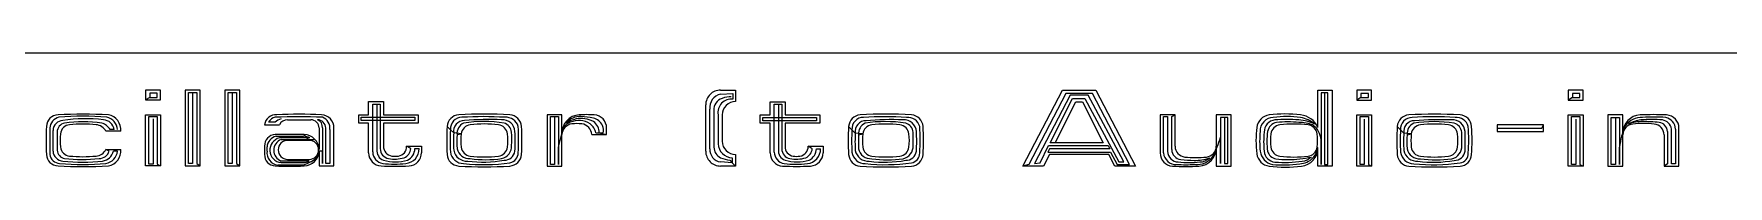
# Model space of a CAD drawing. Header units: millimetres. Extents: x 0 to 494, y 0 to 44.
# Drawn here: x 185.1 to 246.7, y 39.4 to 43.6 of the extents above; entities that cross this region are included whole.
import ezdxf

# ---------------------------------------------------------------- set-up
doc = ezdxf.new("R2010")
doc.units = ezdxf.units.MM
doc.layers.add('Contour', color=7, linetype='CONTINUOUS')
doc.layers.add('Engraving', color=7, linetype='CONTINUOUS')

msp = doc.modelspace()

# ---------------------------------------------------------------- linework, layer by layer
at = {"layer": 'Contour', "color": 7, "linetype": 'CONTINUOUS'}
msp.add_line((1.27, 43.6), (481.73, 43.6), dxfattribs=at)
at = {"layer": 'Engraving', "color": 7, "linetype": 'CONTINUOUS'}
for p, q in [((189.69308, 42.247), (189.15249, 42.247)), ((189.15249, 42.247), (189.15249, 41.88661)), ((189.30265, 41.97671), (189.15249, 41.88661)), ((189.15249, 41.88661), (189.69308, 41.88661)), ((189.57295, 42.12687), (189.30265, 42.12687)), ((189.30265, 42.12687), (189.30265, 41.97671)), ((189.30265, 41.97671), (189.57295, 41.97671)), ((189.57295, 41.97671), (189.57295, 42.12687)), ((189.69308, 41.88661), (189.69308, 42.247)), ((191.13408, 42.247), (190.59349, 42.247)), ((190.59349, 42.247), (190.59349, 39.484)), ((190.71362, 39.5741), (190.71362, 42.1569)), ((190.71362, 42.1569), (191.01395, 42.1569)), ((190.86378, 42.1569), (190.86378, 39.5741)), ((191.01395, 42.1569), (191.01395, 39.5741)), ((191.13408, 39.484), (191.13408, 42.247)), ((192.57508, 42.247), (192.03449, 42.247)), ((192.03449, 42.247), (192.03449, 39.484)), ((192.15462, 39.5741), (192.15462, 42.1569)), ((192.15462, 42.1569), (192.45495, 42.1569)), ((192.30478, 42.1569), (192.30478, 39.5741)), ((192.45495, 42.1569), (192.45495, 39.5741)), ((192.57508, 39.484), (192.57508, 42.247)), ((210.05008, 42.244), (210.59066, 42.244)), ((210.05008, 42.09384), (210.50057, 42.12387)), ((210.50057, 42.12387), (210.50057, 41.91364)), ((210.59066, 42.244), (210.59066, 41.82354)), ((221.03949, 39.479), (222.48105, 42.242)), ((222.60118, 42.12187), (221.24972, 39.53907)), ((222.75135, 42.0618), (221.45995, 39.5691)), ((222.03057, 40.31991), (222.84145, 41.94167)), ((222.48105, 42.242), (223.68236, 42.242)), ((223.56223, 42.12187), (222.60118, 42.12187)), ((223.41207, 42.0618), (222.75135, 42.0618)), ((222.84145, 41.94167), (223.29193, 41.94167)), ((223.29193, 41.94167), (224.52327, 39.62916)), ((224.70347, 39.62916), (223.41207, 42.0618)), ((224.9137, 39.53907), (223.56223, 42.12187)), ((223.68236, 42.242), (225.12392, 39.479)), ((231.75993, 40.88853), (231.75993, 42.24)), ((231.75993, 42.24), (232.27049, 42.24)), ((232.12033, 42.1499), (231.88007, 42.1499)), ((231.88007, 42.1499), (231.88007, 39.53707)), ((232.0002, 42.11987), (232.0002, 39.53707)), ((232.12033, 39.53707), (232.12033, 42.1499)), ((232.27049, 42.24), (232.27049, 39.477)), ((233.71108, 42.24), (233.17049, 42.24)), ((233.17049, 42.24), (233.17049, 41.87961)), ((233.32065, 41.96971), (233.17049, 41.87961)), ((233.17049, 41.87961), (233.71108, 41.87961)), ((233.59095, 42.11987), (233.32065, 42.11987)), ((233.32065, 42.11987), (233.32065, 41.96971)), ((233.32065, 41.96971), (233.59095, 41.96971)), ((233.59095, 41.96971), (233.59095, 42.11987)), ((233.71108, 41.87961), (233.71108, 42.24)), ((241.39708, 42.24), (240.85649, 42.24)), ((240.85649, 42.24), (240.85649, 41.87961)), ((241.00665, 41.96971), (240.85649, 41.87961)), ((240.85649, 41.87961), (241.39708, 41.87961)), ((241.27695, 42.11987), (241.00665, 42.11987)), ((241.00665, 42.11987), (241.00665, 41.96971)), ((241.00665, 41.96971), (241.27695, 41.96971)), ((241.27695, 41.96971), (241.27695, 42.11987)), ((241.39708, 41.87961), (241.39708, 42.24)), ((189.15249, 39.484), (189.15249, 41.34602)), ((189.15249, 41.34602), (189.69308, 41.34602)), ((189.27262, 39.54407), (189.27262, 41.28596)), ((189.27262, 41.28596), (189.57295, 41.28596)), ((189.57295, 41.28596), (189.57295, 39.54407)), ((189.69308, 41.34602), (189.69308, 39.484)), ((196.89849, 41.0447), (196.89849, 41.34502)), ((196.89849, 41.34502), (197.25888, 41.34502)), ((196.98859, 41.13479), (196.98859, 41.25492)), ((196.98859, 41.25492), (198.94071, 41.25492)), ((197.25888, 41.34502), (197.25888, 41.82554)), ((197.25888, 41.82554), (197.79947, 41.82554)), ((197.40904, 39.99355), (197.40904, 41.73545)), ((197.40904, 41.73545), (197.67934, 41.73545)), ((197.55921, 41.73545), (197.55921, 40.08365)), ((197.67934, 41.73545), (197.67934, 41.13479)), ((197.79947, 41.82554), (197.79947, 41.34502)), ((197.79947, 41.34502), (199.06084, 41.34502)), ((198.94071, 41.25492), (198.94071, 41.13479)), ((199.06084, 41.34502), (199.06084, 41.0447)), ((204.28508, 41.34402), (203.74449, 41.34402)), ((203.74449, 41.34402), (203.74449, 39.482)), ((203.86462, 39.54207), (203.86462, 41.28396)), ((203.86462, 41.28396), (204.16495, 41.28396)), ((204.01478, 41.28396), (204.01478, 39.54207)), ((204.16495, 41.28396), (204.16495, 39.54207)), ((204.28508, 40.65327), (204.28508, 41.34402)), ((209.50949, 40.02159), (209.50949, 41.70341)), ((209.65965, 40.11168), (209.65965, 41.55325)), ((209.80982, 41.49318), (209.80982, 40.17175)), ((209.95998, 41.34302), (209.95998, 40.29188)), ((210.11014, 41.34302), (210.11014, 40.38198)), ((211.49149, 41.0417), (211.49149, 41.34202)), ((211.49149, 41.34202), (211.85188, 41.34202)), ((211.85188, 41.34202), (211.85188, 41.82254)), ((211.85188, 41.82254), (212.39247, 41.82254)), ((212.00204, 39.99055), (212.00204, 41.73245)), ((212.00204, 41.73245), (212.27234, 41.73245)), ((212.15221, 41.73245), (212.15221, 40.08065)), ((212.27234, 41.73245), (212.27234, 41.13179)), ((212.39247, 41.82254), (212.39247, 41.34202)), ((212.39247, 41.34202), (213.65384, 41.34202)), ((213.65384, 41.34202), (213.65384, 41.0417)), ((222.21076, 40.31991), (222.96158, 41.82154)), ((222.96158, 41.82154), (223.20184, 41.82154)), ((223.20184, 41.82154), (223.95265, 40.31991)), ((226.56508, 41.34002), (226.02449, 41.34002)), ((226.02449, 41.34002), (226.02449, 39.95852)), ((226.14462, 39.95852), (226.14462, 41.27996)), ((226.14462, 41.27996), (226.29478, 41.27996)), ((226.29478, 41.27996), (226.29478, 40.01859)), ((226.44495, 41.27996), (226.56508, 41.34002)), ((226.44495, 40.07865), (226.44495, 41.27996)), ((226.56508, 40.19878), (226.56508, 41.34002)), ((228.60729, 41.34002), (228.06671, 41.34002)), ((228.06671, 41.34002), (228.06671, 40.19878)), ((228.60729, 39.478), (228.60729, 41.34002)), ((233.17049, 39.477), (233.17049, 41.33902)), ((233.17049, 41.33902), (233.71108, 41.33902)), ((233.29062, 39.53707), (233.29062, 41.27896)), ((233.29062, 41.27896), (233.59095, 41.27896)), ((233.59095, 41.27896), (233.59095, 39.53707)), ((233.71108, 41.33902), (233.71108, 39.477)), ((240.85649, 39.477), (240.85649, 41.33902)), ((240.85649, 41.33902), (241.39708, 41.33902)), ((240.97662, 39.53707), (240.97662, 41.27896)), ((240.97662, 41.27896), (241.27695, 41.27896)), ((241.27695, 41.27896), (241.27695, 39.53707)), ((241.39708, 41.33902), (241.39708, 39.477)), ((242.83808, 41.33902), (242.29749, 41.33902)), ((242.29749, 41.33902), (242.29749, 39.477)), ((242.83808, 40.6783), (242.83808, 41.33902)), ((185.66962, 40.8655), (185.66962, 39.90446)), ((185.78975, 40.02459), (185.78975, 40.7754)), ((185.93991, 40.71534), (185.93991, 40.05462)), ((188.25242, 40.74537), (187.71184, 40.74537)), ((188.01216, 40.80543), (187.862, 40.80543)), ((189.42278, 41.19586), (189.42278, 39.54407)), ((193.47549, 40.98563), (194.01608, 40.98563)), ((193.86591, 41.07573), (193.62565, 41.07573)), ((194.3164, 41.16583), (195.15732, 41.16583)), ((195.45764, 40.8655), (195.45764, 40.08465)), ((195.57777, 40.8655), (195.57777, 39.5741)), ((195.6979, 39.5741), (195.6979, 40.8655)), ((195.84807, 40.80543), (195.84807, 39.5741)), ((195.99823, 39.484), (195.99823, 40.8655)), ((197.25888, 41.0447), (196.89849, 41.0447)), ((197.67934, 41.13479), (196.98859, 41.13479)), ((197.25888, 39.96352), (197.25888, 41.0447)), ((198.94071, 41.13479), (197.67934, 41.13479)), ((197.67934, 41.13479), (197.67934, 40.11368)), ((199.06084, 41.0447), (197.79947, 41.0447)), ((197.79947, 41.0447), (197.79947, 40.20378)), ((200.23165, 40.80343), (200.11152, 40.92357)), ((200.35178, 40.6833), (200.23165, 40.80343)), ((200.62208, 40.65327), (200.35178, 40.6833)), ((200.47191, 40.62324), (200.62208, 40.65327)), ((204.16495, 40.17275), (204.31511, 40.80343)), ((205.51641, 40.6833), (205.78671, 40.6833)), ((205.63654, 40.6833), (205.90684, 40.62324)), ((205.90684, 40.62324), (205.90684, 40.8635)), ((211.85188, 41.0417), (211.49149, 41.0417)), ((211.58159, 41.13179), (211.58159, 41.25192)), ((211.58159, 41.25192), (213.53371, 41.25192)), ((212.27234, 41.13179), (211.58159, 41.13179)), ((211.85188, 39.96052), (211.85188, 41.0417)), ((213.53371, 41.13179), (212.27234, 41.13179)), ((212.27234, 41.13179), (212.27234, 40.11068)), ((213.65384, 41.0417), (212.39247, 41.0417)), ((212.39247, 41.0417), (212.39247, 40.20078)), ((213.53371, 41.25192), (213.53371, 41.13179)), ((214.82465, 40.80043), (214.70452, 40.92057)), ((214.94478, 40.6803), (214.82465, 40.80043)), ((215.21508, 40.65027), (214.94478, 40.6803)), ((215.06491, 40.62024), (215.21508, 40.65027)), ((228.48716, 41.24992), (228.21687, 41.24992)), ((228.21687, 41.24992), (228.21687, 39.5681)), ((228.36703, 41.21989), (228.36703, 39.5681)), ((228.48716, 39.5681), (228.48716, 41.24992)), ((233.44078, 41.18886), (233.44078, 39.53707)), ((234.76165, 40.79843), (234.64152, 40.91857)), ((234.88178, 40.6783), (234.76165, 40.79843)), ((235.15208, 40.64827), (234.88178, 40.6783)), ((235.00191, 40.61824), (235.15208, 40.64827)), ((239.95632, 40.97863), (238.27449, 40.97863)), ((238.27449, 40.97863), (238.27449, 40.73837)), ((238.27449, 40.73837), (239.95632, 40.73837)), ((238.30452, 40.8585), (239.89625, 40.8585)), ((239.89625, 40.8585), (239.95632, 40.97863)), ((239.95632, 40.73837), (239.95632, 40.97863)), ((241.12678, 41.18886), (241.12678, 39.53707)), ((242.41762, 39.53707), (242.41762, 41.24892)), ((242.41762, 41.24892), (242.71795, 41.24892)), ((242.56778, 41.24892), (242.56778, 39.53707)), ((242.71795, 41.24892), (242.71795, 39.53707)), ((244.45984, 40.73837), (244.45984, 39.5671)), ((244.61, 39.5671), (244.61, 40.82847)), ((244.76016, 40.82847), (244.76016, 39.5671)), ((244.88029, 39.477), (244.88029, 40.8585)), ((187.83197, 40.02459), (187.71184, 40.08465)), ((187.71184, 40.08465), (188.25242, 40.08465)), ((188.13229, 40.02459), (187.98213, 40.02459)), ((193.47549, 40.20478), (193.47549, 39.90446)), ((193.56559, 40.02459), (193.56559, 40.17475)), ((193.89595, 40.56517), (194.88702, 40.56517)), ((194.97712, 40.50511), (194.01608, 40.50511)), ((194.07614, 40.44504), (195.27745, 40.44504)), ((195.09725, 40.41501), (194.3164, 40.41501)), ((195.09725, 40.41501), (194.91705, 40.62524)), ((195.12728, 40.50511), (194.97712, 40.50511)), ((195.27745, 40.44504), (195.09725, 40.41501)), ((195.57777, 40.02459), (195.45764, 40.02459)), ((195.45764, 40.02459), (195.45764, 39.484)), ((195.57777, 39.5741), (195.57777, 40.02459)), ((198.79054, 40.11368), (198.64038, 40.20378)), ((198.64038, 40.20378), (199.18097, 40.20378)), ((198.94071, 40.11368), (199.09087, 40.11368)), ((199.18097, 40.20378), (199.18097, 39.96352)), ((204.16495, 39.54207), (204.16495, 40.17275)), ((204.28508, 39.482), (204.28508, 40.62324)), ((205.36625, 40.62324), (205.90684, 40.62324)), ((213.38354, 40.11068), (213.23338, 40.20078)), ((213.23338, 40.20078), (213.77397, 40.20078)), ((213.53371, 40.11068), (213.68387, 40.11068)), ((213.77397, 40.20078), (213.77397, 39.96052)), ((221.67017, 39.59913), (221.9705, 40.22982)), ((222.00053, 40.10968), (221.94047, 39.98955)), ((221.9705, 40.22982), (224.13285, 40.22982)), ((224.19291, 40.10968), (222.00053, 40.10968)), ((222.21076, 40.31991), (222.03057, 40.31991)), ((223.95265, 40.31991), (222.21076, 40.31991)), ((224.13285, 40.22982), (224.19291, 40.10968)), ((228.06671, 40.16875), (228.06671, 39.478)), ((228.21687, 39.5681), (228.21687, 40.52914)), ((231.7299, 40.16775), (231.75993, 40.13772)), ((231.75993, 39.477), (231.75993, 40.13772)), ((231.88007, 39.53707), (231.88007, 40.43804)), ((242.71795, 39.53707), (242.71795, 40.16775)), ((242.83808, 39.477), (242.83808, 40.61824)), ((244.33971, 40.61824), (244.33971, 39.477)), ((189.69308, 39.484), (189.15249, 39.484)), ((189.42278, 39.54407), (189.27262, 39.54407)), ((189.57295, 39.54407), (189.69308, 39.484)), ((190.59349, 39.484), (191.13408, 39.484)), ((190.86378, 39.5741), (190.71362, 39.5741)), ((191.01395, 39.5741), (191.13408, 39.484)), ((192.03449, 39.484), (192.57508, 39.484)), ((192.30478, 39.5741), (192.15462, 39.5741)), ((192.45495, 39.5741), (192.57508, 39.484)), ((194.88702, 39.51403), (193.95601, 39.51403)), ((195.09725, 39.6642), (194.07614, 39.6642)), ((194.07614, 39.60413), (194.88702, 39.60413)), ((194.3164, 39.72426), (195.09725, 39.72426)), ((195.03718, 39.5741), (194.88702, 39.51403)), ((195.15732, 39.63416), (195.03718, 39.5741)), ((195.45764, 39.484), (195.99823, 39.484)), ((195.84807, 39.5741), (195.6979, 39.5741)), ((203.74449, 39.482), (204.28508, 39.482)), ((204.01478, 39.54207), (203.86462, 39.54207)), ((210.47053, 39.60113), (210.05008, 39.63116)), ((210.59066, 39.481), (210.05008, 39.481)), ((210.38043, 39.69123), (210.47053, 39.60113)), ((210.47053, 39.78133), (210.47053, 39.60113)), ((210.47053, 39.60113), (210.59066, 39.481)), ((210.59066, 39.90146), (210.59066, 39.481)), ((221.24972, 39.53907), (221.03949, 39.479)), ((221.7903, 39.479), (221.03949, 39.479)), ((221.45995, 39.5691), (221.67017, 39.59913)), ((222.00053, 39.89946), (221.7903, 39.479)), ((221.94047, 39.98955), (224.22295, 39.98955)), ((224.16288, 39.89946), (222.00053, 39.89946)), ((224.37311, 39.479), (224.16288, 39.89946)), ((224.22295, 39.98955), (224.46321, 39.53907)), ((225.12392, 39.479), (224.37311, 39.479)), ((224.46321, 39.53907), (224.9137, 39.53907)), ((224.52327, 39.62916), (224.70347, 39.62916)), ((228.06671, 39.478), (228.60729, 39.478)), ((228.36703, 39.5681), (228.48716, 39.5681)), ((232.27049, 39.477), (231.75993, 39.477)), ((232.0002, 39.53707), (232.12033, 39.53707)), ((233.71108, 39.477), (233.17049, 39.477)), ((233.44078, 39.53707), (233.29062, 39.53707)), ((233.59095, 39.53707), (233.71108, 39.477)), ((241.39708, 39.477), (240.85649, 39.477)), ((241.12678, 39.53707), (240.97662, 39.53707)), ((241.27695, 39.53707), (241.39708, 39.477)), ((242.29749, 39.477), (242.83808, 39.477)), ((242.56778, 39.53707), (242.41762, 39.53707)), ((244.45984, 39.5671), (244.33971, 39.477)), ((244.33971, 39.477), (244.88029, 39.477)), ((244.76016, 39.5671), (244.61, 39.5671))]:
    msp.add_line(p, q, dxfattribs=at)
for centre, radius, start, end in [((210.04722, 41.70626), 0.53774, 89.69622, 180.30378), ((210.14493, 41.61405), 0.48907, 101.18315, 187.14154), ((210.22262, 41.54334), 0.41584, 105.69305, 186.92682), ((210.44146, 41.42826), 0.48897, 83.05771, 190.03861), ((210.43282, 41.10744), 0.89634, 89.50935, 111.10034), ((185.9916, 40.90391), 0.44264, 92.8041, 177.1959), ((186.11396, 40.8245), 0.44622, 104.79889, 174.72839), ((186.88594, 21.96829), 19.39937, 87.29362, 92.70638), ((186.87092, 32.05899), 9.23808, 84.59025, 95.40975), ((187.64258, 40.77545), 0.49063, 3.50396, 78.3248), ((187.69592, 40.79725), 0.55892, -5.326, 79.0658), ((193.88891, 40.9306), 0.41707, 84.90151, 172.41811), ((193.92585, 40.92574), 0.33558, 100.28829, 153.4515), ((194.72184, 23.14886), 18.12728, 87.29362, 92.70638), ((194.73686, 24.19196), 17.17321, 87.29362, 92.70638), ((195.52208, 40.87054), 0.47618, 359.39409, 446.91069), ((195.43498, 40.86392), 0.41721, -8.05784, 69.98536), ((200.56014, 40.89541), 0.4495, 93.59155, 176.40845), ((200.64763, 40.83665), 0.4173, 89.38526, 184.5646), ((201.46299, 26.57889), 14.79446, 86.39201, 93.60799), ((201.43296, 28.87026), 12.40826, 86.39201, 93.60799), ((202.25024, 40.79228), 0.46308, 16.46988, 94.51308), ((202.36584, 40.89541), 0.4495, 3.59155, 86.40845), ((204.95147, 40.67812), 0.66685, 93.06939, 182.13574), ((204.94562, 40.62363), 0.66102, 87.38089, 140.54409), ((205.18605, 35.626), 5.7244, 87.29362, 92.70638), ((204.82025, 38.39775), 2.89039, 77.89621, 86.91451), ((205.43069, 40.86854), 0.47618, 359.39409, 446.91069), ((210.58813, 41.34556), 0.47799, 89.69622, 180.30378), ((215.15314, 40.89241), 0.4495, 93.59155, 176.40845), ((216.05599, 26.57589), 14.79446, 86.39201, 93.60799), ((216.02596, 28.86726), 12.40826, 86.39201, 93.60799), ((216.95884, 40.89241), 0.4495, 3.59155, 86.40845), ((230.05726, 40.81928), 0.52433, 97.58958, 172.41042), ((230.55863, 36.8277), 4.54727, 82.79116, 97.20884), ((230.63371, 37.3312), 3.94894, 82.79116, 97.20884), ((231.05407, 40.56704), 0.77563, 24.4872, 84.43745), ((235.09014, 40.89041), 0.4495, 93.59155, 176.40845), ((235.99299, 26.57389), 14.79446, 86.39201, 93.60799), ((235.96296, 28.86526), 12.40826, 86.39201, 93.60799), ((236.89584, 40.89041), 0.4495, 3.59155, 86.40845), ((243.49842, 40.67935), 0.66034, 92.57392, 180.09052), ((243.94928, 31.17365), 10.17672, 87.29362, 92.70638), ((243.97932, 34.5808), 6.68137, 86.39201, 93.60799), ((244.40414, 40.86354), 0.47618, 359.39409, 446.91069), ((196.35019, 40.41501), 10.81276, 177.29362, 182.70638), ((186.15813, 40.76742), 0.36846, 91.2417, 178.7583), ((186.27316, 40.71843), 0.33327, 100.88934, 180.53185), ((188.59713, 40.41501), 2.54844, 174.59025, 185.40975), ((186.42333, 40.62235), 0.36477, 95.17875, 174.82125), ((186.99136, 35.98541), 5.21863, 83.06203, 99.27625), ((186.88594, 36.30196), 4.79162, 81.89289, 98.10711), ((186.87092, 35.91146), 5.09687, 84.59025, 95.40975), ((187.30839, 40.53063), 0.45704, 28.02524, 84.59463), ((187.44208, 40.58837), 0.47271, 27.3356, 75.34478), ((187.58811, 40.73772), 0.42942, 9.07264, 85.50858), ((194.16728, 40.79235), 0.41367, 102.72747, 136.76229), ((194.31729, 40.82398), 0.34185, 90.14835, 151.77916), ((195.1589, 40.86708), 0.29875, -0.30378, 90.30378), ((195.39916, 40.86708), 0.29875, 359.69622, 450.30378), ((195.30758, 40.90761), 0.27345, -8.8575, 70.78501), ((208.20853, 40.41301), 8.11309, 176.39201, 183.60799), ((206.66163, 40.39799), 6.44275, 176.39201, 183.60799), ((205.35288, 40.36796), 5.01103, 176.39201, 183.60799), ((200.73217, 40.74806), 0.38586, 88.50968, 189.66155), ((200.88371, 40.6668), 0.41409, 114.47136, 186.03887), ((202.79496, 40.41301), 2.18613, 173.69031, 186.30969), ((200.99703, 40.60868), 0.37759, 96.78203, 173.21797), ((201.44797, 36.40034), 4.70129, 80.99562, 99.00438), ((201.65609, 30.43218), 10.74056, 87.66504, 94.88102), ((201.46299, 36.36624), 4.64553, 83.69031, 96.30969), ((201.92895, 40.60868), 0.37759, 6.78203, 83.21797), ((202.12592, 40.71587), 0.44911, 3.51029, 94.11786), ((202.07533, 40.67922), 0.38026, 5.14736, 73.43145), ((200.13101, 40.41301), 2.18613, 353.69031, 366.30969), ((198.64371, 40.47308), 3.81792, 356.39201, 363.60799), ((196.85866, 40.38298), 5.72689, 356.39201, 363.60799), ((195.07361, 40.44304), 7.63585, 356.39201, 363.60799), ((194.71745, 40.41301), 8.11309, 356.39201, 363.60799), ((204.68663, 40.61412), 0.40166, 95.88216, 178.69906), ((204.69275, 40.69608), 0.3926, 105.86847, 164.13153), ((205.08925, 39.98163), 1.24728, 103.61549, 121.62424), ((204.88998, 40.37395), 0.76319, 56.95167, 113.52105), ((204.82566, 39.384), 1.6396, 83.69031, 96.30969), ((204.98485, 40.26593), 0.94702, 62.21445, 101.52535), ((204.9647, 40.61412), 0.40166, 1.30094, 84.11784), ((205.008, 40.59184), 0.51657, 10.19857, 54.74381), ((205.14074, 40.69819), 0.49602, -1.71964, 54.84974), ((205.33116, 40.77055), 0.46322, 23.2759, 78.14529), ((205.27592, 40.76337), 0.51702, 351.09181, 381.58858), ((222.80153, 40.41001), 8.11309, 176.39201, 183.60799), ((221.25463, 40.39499), 6.44275, 176.39201, 183.60799), ((215.24063, 40.83365), 0.4173, 89.38526, 184.5646), ((219.94588, 40.36496), 5.01103, 176.39201, 183.60799), ((215.32517, 40.74506), 0.38586, 88.50968, 189.66155), ((215.47671, 40.6638), 0.41409, 114.47136, 186.03887), ((217.38796, 40.41001), 2.18613, 173.69031, 186.30969), ((215.59003, 40.60568), 0.37759, 96.78203, 173.21797), ((216.04097, 36.39734), 4.70129, 80.99562, 99.00438), ((216.24909, 30.42918), 10.74056, 87.66504, 94.88102), ((216.05599, 36.36324), 4.64553, 83.69031, 96.30969), ((216.52195, 40.60568), 0.37759, 6.78203, 83.21797), ((216.71892, 40.71287), 0.44911, 3.51029, 94.11786), ((216.66833, 40.67622), 0.38026, 5.14736, 73.43145), ((216.84324, 40.78928), 0.46308, 16.46988, 94.51308), ((214.72401, 40.41001), 2.18613, 353.69031, 366.30969), ((213.23671, 40.47008), 3.81792, 356.39201, 363.60799), ((211.45166, 40.37998), 5.72689, 356.39201, 363.60799), ((209.66661, 40.44004), 7.63585, 356.39201, 363.60799), ((209.31045, 40.41001), 8.11309, 356.39201, 363.60799), ((233.33653, 40.40801), 3.82928, 172.79116, 187.20884), ((233.46328, 40.37798), 3.82265, 174.59025, 185.40975), ((230.1505, 40.75592), 0.49316, 91.43192, 182.03949), ((232.53835, 40.36296), 2.75229, 172.79116, 187.20884), ((230.23825, 40.72972), 0.43097, 95.32731, 182.84392), ((232.7772, 40.37798), 2.87196, 172.79116, 187.20884), ((230.34444, 40.65224), 0.4253, 101.68431, 168.31569), ((232.22096, 40.40801), 2.18613, 173.69031, 186.30969), ((230.42303, 40.60368), 0.37759, 96.78203, 173.21797), ((230.63371, 35.63689), 5.53908, 85.49085, 94.50915), ((230.66374, 35.92762), 5.15707, 85.49085, 94.50915), ((230.88899, 36.36124), 4.64553, 83.69031, 96.30969), ((231.00821, 39.2316), 1.83814, 71.88491, 88.09913), ((230.96074, 39.58746), 1.5751, 64.46094, 86.05193), ((230.91533, 40.13174), 1.13748, 50.43781, 79.15995), ((231.3609, 40.60963), 0.37102, 5.9784, 84.0216), ((231.06996, 40.3417), 0.81581, 6.78199, 51.32722), ((229.55701, 40.40801), 2.18613, -6.30969, 6.30969), ((242.73853, 40.40801), 8.11309, 176.39201, 183.60799), ((241.19163, 40.39299), 6.44275, 176.39201, 183.60799), ((235.17763, 40.83165), 0.4173, 89.38526, 184.5646), ((239.88288, 40.36296), 5.01103, 176.39201, 183.60799), ((235.26217, 40.74306), 0.38586, 88.50968, 189.66155), ((235.41371, 40.6618), 0.41409, 114.47136, 186.03887), ((237.32496, 40.40801), 2.18613, 173.69031, 186.30969), ((235.52703, 40.60368), 0.37759, 96.78203, 173.21797), ((235.97797, 36.39534), 4.70129, 80.99562, 99.00438), ((236.18609, 30.42718), 10.74056, 87.66504, 94.88102), ((235.99299, 36.36124), 4.64553, 83.69031, 96.30969), ((236.45895, 40.60368), 0.37759, 6.78203, 83.21797), ((236.65592, 40.71087), 0.44911, 3.51029, 94.11786), ((236.60533, 40.67422), 0.38026, 5.14736, 73.43145), ((236.78024, 40.78728), 0.46308, 16.46988, 94.51308), ((234.66101, 40.40801), 2.18613, 353.69031, 366.30969), ((233.17371, 40.46808), 3.81792, 356.39201, 363.60799), ((231.38866, 40.37798), 5.72689, 356.39201, 363.60799), ((229.60361, 40.43804), 7.63585, 356.39201, 363.60799), ((229.24745, 40.40801), 8.11309, 356.39201, 363.60799), ((245.56388, 39.82026), 2.86707, 156.8244, 173.03862), ((243.23963, 40.60912), 0.40166, 95.88216, 178.69906), ((243.53278, 40.4913), 0.75807, 88.02865, 142.89804), ((243.63645, 39.99504), 1.1719, 96.74582, 120.12408), ((243.53984, 39.71493), 1.38396, 89.21248, 110.80348), ((243.58889, 37.47772), 3.55246, 83.69031, 96.30969), ((243.88922, 37.03606), 4.14121, 84.59025, 95.40975), ((243.54152, 34.73039), 6.36839, 84.43121, 89.84398), ((243.93815, 40.60912), 0.40166, 1.30094, 84.11784), ((244.11707, 40.72846), 0.34291, 1.65681, 82.89057), ((244.20861, 40.75744), 0.40763, 10.03525, 79.96475), ((244.2883, 40.7887), 0.47353, 4.81754, 76.38505), ((186.1687, 40.04315), 0.37941, 182.8041, 267.1959), ((186.27139, 40.08115), 0.33254, 184.57679, 259.39763), ((186.42333, 40.20768), 0.36477, 185.17875, 264.82125), ((187.30839, 40.2994), 0.45704, 275.40537, 331.97476), ((187.45851, 40.14712), 0.39305, 271.90515, 341.83465), ((187.52924, 40.12355), 0.46358, 277.74464, 347.67414), ((187.61876, 40.08243), 0.51678, 280.37594, 353.57393), ((187.69592, 40.03277), 0.55892, -79.0658, 5.326), ((193.88438, 40.21659), 0.40906, 92.58792, 181.65427), ((194.02739, 39.97317), 0.46465, 173.64705, 261.16366), ((194.0016, 40.1408), 0.43733, 103.97989, 175.5474), ((194.12798, 40.06008), 0.45888, 104.11424, 263.51391), ((194.22738, 40.05462), 0.41869, 111.17464, 248.82536), ((194.39148, 23.94251), 16.69101, 88.19556, 91.80444), ((194.3164, 40.06964), 0.34538, 90, 270), ((194.84965, 39.90513), 0.6611, 65.16826, 86.75925), ((194.89728, 40.06488), 0.56071, 2.0208, 87.9792), ((194.89728, 40.04436), 0.56071, 272.0208, 357.9792), ((195.09725, 40.06964), 0.34537, 270, 450), ((194.86133, 40.15573), 0.61056, 326.00591, 347.59691), ((197.92725, 40.041), 0.3705, 173.38953, 249.82547), ((198.04561, 40.11358), 0.36628, 179.98432, 259.62682), ((198.15396, 40.19386), 0.35463, 178.39712, 261.21402), ((198.28589, 40.19386), 0.35463, 278.78598, 361.60288), ((198.38403, 40.15679), 0.4088, 293.9975, 353.94775), ((198.56054, 40.10123), 0.53047, -84.61274, 1.34566), ((198.46454, 40.12269), 0.47625, 295.61247, 358.91708), ((200.82842, 40.14688), 0.48587, 191.1862, 274.00309), ((204.52042, 40.36796), 4.05655, 176.39201, 183.60799), ((200.91651, 40.20493), 0.45406, 191.72166, 274.53855), ((200.99703, 40.21734), 0.37759, 186.78203, 263.21797), ((201.92895, 40.21734), 0.37759, 276.78203, 353.21797), ((202.00143, 40.19689), 0.45406, 281.72166, 364.53855), ((202.19168, 40.07877), 0.38662, 268.82791, 351.64481), ((210.1127, 40.08092), 0.45409, 176.11466, 262.07306), ((210.23654, 40.16521), 0.42677, 179.12174, 244.09326), ((210.48921, 40.31055), 0.52956, 182.0208, 267.9792), ((210.58813, 40.37944), 0.47799, 179.69622, 270.30378), ((212.52025, 40.038), 0.3705, 173.38953, 249.82547), ((212.63861, 40.11058), 0.36628, 179.98432, 259.62682), ((212.74696, 40.19086), 0.35463, 178.39712, 261.21402), ((212.87889, 40.19086), 0.35463, 278.78598, 361.60288), ((212.97703, 40.15379), 0.4088, 293.9975, 353.94775), ((213.15354, 40.09823), 0.53047, -84.61274, 1.34566), ((213.05754, 40.11969), 0.47625, 295.61247, 358.91708), ((215.42142, 40.14388), 0.48587, 191.1862, 274.00309), ((219.11342, 40.36496), 4.05655, 176.39201, 183.60799), ((215.50951, 40.20193), 0.45406, 191.72166, 274.53855), ((215.59003, 40.21434), 0.37759, 186.78203, 263.21797), ((216.52195, 40.21434), 0.37759, 276.78203, 353.21797), ((216.59443, 40.19389), 0.45406, 281.72166, 364.53855), ((226.80888, 40.08065), 0.36394, 180.31455, 264.70635), ((226.96663, 40.2079), 0.40166, 181.30094, 264.11784), ((227.40031, 40.1439), 0.66685, 273.06939, 362.13574), ((227.66515, 40.2079), 0.40166, 275.88216, 358.69906), ((223.70226, 41.89747), 4.71742, 334.12023, 343.13853), ((230.42303, 40.21234), 0.37759, 186.78203, 263.21797), ((231.09522, 40.13862), 0.66471, 275.53041, 359.92221), ((231.3609, 40.20639), 0.37102, 275.9784, 354.0216), ((231.19804, 40.14822), 0.53223, 315.82254, 362.10243), ((235.35842, 40.14188), 0.48587, 191.1862, 274.00309), ((239.05042, 40.36296), 4.05655, 176.39201, 183.60799), ((235.44651, 40.19993), 0.45406, 191.72166, 274.53855), ((235.52703, 40.21234), 0.37759, 186.78203, 263.21797), ((236.45895, 40.21234), 0.37759, 276.78203, 353.21797), ((236.53143, 40.19189), 0.45406, 281.72166, 364.53855), ((185.9916, 39.92611), 0.44264, 182.8041, 267.1959), ((186.05364, 39.96163), 0.38825, 188.46795, 266.51115), ((186.88594, 58.86173), 19.39937, 267.29362, 272.70638), ((186.87092, 50.23714), 10.69615, 265.49085, 274.50915), ((186.87092, 45.36271), 5.74391, 262.79116, 277.20884), ((186.84089, 45.45812), 5.73859, 263.69031, 276.30969), ((186.87092, 44.91856), 5.09687, 264.59025, 275.40975), ((193.88438, 39.89265), 0.40906, 178.34573, 267.41208), ((194.39148, 56.16673), 16.69101, 268.19556, 271.80444), ((194.88832, 39.99753), 0.3934, 269.81153, 302.07926), ((194.85874, 40.19523), 0.63557, 298.01995, 323.18264), ((197.73503, 39.95849), 0.47618, 179.39409, 266.91069), ((197.84137, 39.99944), 0.43237, 180.78004, 260.42255), ((198.21992, 50.2837), 10.81276, 267.29362, 272.70638), ((198.18989, 44.013), 4.45976, 264.59025, 275.40975), ((198.23494, 41.2907), 1.65576, 254.75161, 285.24839), ((198.20229, 40.95927), 1.22636, 259.54077, 286.48481), ((198.21992, 40.79314), 0.95732, 262.79116, 277.20884), ((198.69789, 39.96498), 0.48308, 273.86841, 359.82681), ((200.56014, 39.93061), 0.4495, 183.59155, 266.40845), ((200.7103, 40.05477), 0.48267, 187.40563, 270.22252), ((201.46299, 54.24714), 14.79446, 266.39201, 273.60799), ((201.43437, 46.23538), 6.7023, 263.81419, 278.23187), ((201.42829, 43.84675), 4.22266, 262.29757, 280.30633), ((201.52305, 43.75811), 4.04626, 261.89289, 278.10711), ((201.46299, 44.45978), 4.64553, 263.69031, 276.30969), ((202.33983, 39.9526), 0.35463, 278.78598, 361.60288), ((202.36584, 39.93061), 0.4495, 273.59155, 356.40845), ((210.04722, 40.01874), 0.53774, 179.69622, 270.30378), ((210.57141, 41.04219), 1.36439, 247.53604, 261.95372), ((212.32803, 39.95549), 0.47618, 179.39409, 266.91069), ((212.43437, 39.99644), 0.43237, 180.78004, 260.42255), ((212.81292, 50.2807), 10.81276, 267.29362, 272.70638), ((212.78289, 44.01), 4.45976, 264.59025, 275.40975), ((212.82794, 41.2877), 1.65576, 254.75161, 285.24839), ((212.79529, 40.95627), 1.22636, 259.54077, 286.48481), ((212.81292, 40.79014), 0.95732, 262.79116, 277.20884), ((213.29089, 39.96198), 0.48308, 273.86841, 359.82681), ((215.15314, 39.92761), 0.4495, 183.59155, 266.40845), ((215.3033, 40.05177), 0.48267, 187.40563, 270.22252), ((216.05599, 54.24414), 14.79446, 266.39201, 273.60799), ((216.02737, 46.23238), 6.7023, 263.81419, 278.23187), ((216.02129, 43.84375), 4.22266, 262.29757, 280.30633), ((216.11605, 43.75511), 4.04626, 261.89289, 278.10711), ((216.05599, 44.45678), 4.64553, 263.69031, 276.30969), ((216.78468, 40.07577), 0.38662, 268.82791, 351.64481), ((216.93283, 39.9496), 0.35463, 278.78598, 361.60288), ((216.95884, 39.92761), 0.4495, 273.59155, 356.40845), ((226.50064, 39.95349), 0.47618, 179.39409, 266.91069), ((226.60442, 39.9992), 0.4616, 185.05577, 272.57238), ((226.70531, 40.03869), 0.41102, 182.8041, 267.1959), ((226.9555, 49.64337), 10.17672, 267.29362, 272.70638), ((226.9555, 46.52676), 6.99649, 267.29362, 272.70638), ((227.07563, 43.15911), 3.55246, 263.69031, 276.30969), ((227.49221, 47.32964), 7.64506, 264.61922, 268.22811), ((227.31589, 43.3393), 3.55246, 263.69031, 276.30969), ((227.30488, 41.22956), 1.54211, 268.17713, 289.76812), ((227.35587, 40.261), 0.72632, 264.46883, 324.41908), ((227.46293, 40.14321), 0.51505, 270.34725, 314.89248), ((230.05726, 39.99674), 0.52433, 187.58958, 262.41042), ((230.2372, 40.10949), 0.58679, 189.01035, 257.29443), ((230.23065, 40.05), 0.42407, 184.38312, 265.61688), ((230.30468, 40.13419), 0.39437, 197.19738, 258.82819), ((230.57365, 44.10704), 4.66693, 262.79116, 277.20884), ((230.46787, 44.03366), 4.51096, 265.42602, 278.04539), ((230.55797, 44.12376), 4.51096, 265.42602, 278.04539), ((230.64393, 42.58845), 2.8714, 261.67678, 270.69508), ((230.88899, 44.45478), 4.64553, 263.69031, 276.30969), ((230.62351, 44.20221), 4.48529, 270.70575, 281.52526), ((231.09352, 40.23441), 0.66734, 270.48943, 316.76932), ((231.10918, 40.27197), 0.61997, 277.42655, 311.46136), ((235.09014, 39.92561), 0.4495, 183.59155, 266.40845), ((235.2403, 40.04977), 0.48267, 187.40563, 270.22252), ((235.99299, 54.24214), 14.79446, 266.39201, 273.60799), ((235.96437, 46.23038), 6.7023, 263.81419, 278.23187), ((235.95829, 43.84175), 4.22266, 262.29757, 280.30633), ((236.05305, 43.75311), 4.04626, 261.89289, 278.10711), ((235.99299, 44.45478), 4.64553, 263.69031, 276.30969), ((236.72168, 40.07377), 0.38662, 268.82791, 351.64481), ((236.86983, 39.9476), 0.35463, 278.78598, 361.60288), ((236.89584, 39.92561), 0.4495, 273.59155, 356.40845)]:
    msp.add_arc(centre, radius, start, end, dxfattribs=at)

doc.saveas('drawing.dxf')
